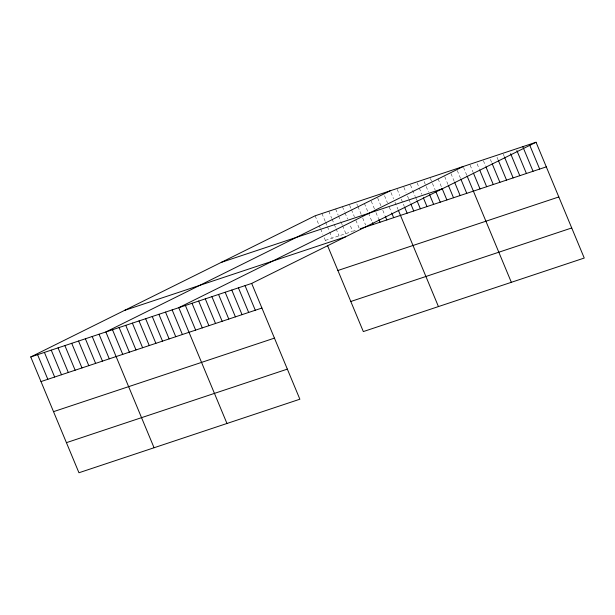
<?xml version="1.0" encoding="UTF-8"?>
<svg xmlns="http://www.w3.org/2000/svg" width="615" height="615" viewBox="0 0 615 615"><rect width="100%" height="100%" fill="white"/><g stroke="black" fill="none" stroke-linecap="round" stroke-linejoin="round"><path stroke-width="0.46" stroke-dasharray="3.08 2.31" d="M325.373 240.404L351.834 231.594M355.247 230.464L352.687 231.309L349.758 224.283M503.278 154.165L504.377 156.802M497.012 157.248L498.112 159.885M490.386 159.454L491.854 162.967M483.398 160.776L485.589 166.058M477.132 163.867L479.331 169.14M470.137 165.189L473.066 172.223M463.51 167.395L466.808 175.313M457.252 170.486L460.543 178.396M450.987 173.568L454.277 181.479M444.73 176.651L448.02 184.569M438.095 178.857L441.755 187.652M430.369 178.427L435.128 189.858M424.112 181.517L428.501 192.065M417.116 182.84L418.946 187.237M419.315 188.113L421.875 194.271M410.489 185.046L412.319 189.443M412.688 190.319L415.248 196.477M415.609 197.354L416.709 199.99M403.863 187.252L406.054 192.526M407.522 196.047L408.621 198.683M408.983 199.56L410.451 203.081M397.236 189.458L399.796 195.616M401.257 199.129L404.186 206.163M390.971 192.541L393.531 198.699M394.999 202.212L397.928 209.246M384.506 195.693L387.435 202.727M389.264 207.124L391.463 212.398M377.679 197.969L380.977 205.879M382.807 210.276L384.998 215.55M371.222 201.12L374.512 209.031M375.973 212.552L378.54 218.702M364.388 203.396L368.047 212.183M368.416 213.067L372.075 221.854M356.831 203.911L357.561 205.671M357.93 206.548L361.22 214.458M362.681 217.979L365.61 225.005M349.635 205.302L351.096 208.823M351.465 209.7L354.394 216.734M355.854 220.247L359.152 228.157M342.44 206.694L344.638 211.975M345 212.852L347.56 219.002M335.613 208.969L338.173 215.127M338.542 216.003L340.733 221.277M341.102 222.153L342.201 224.798M342.563 225.674L345.861 233.585M328.779 211.245L331.708 218.279M332.077 219.155L333.907 223.553M334.268 224.429L335.736 227.95M336.098 228.826L339.026 235.86M321.953 213.513L325.25 221.431M325.612 222.307L327.08 225.82M327.441 226.704L329.271 231.102M329.64 231.978L332.2 238.128M315.126 215.788L318.785 224.583M319.154 225.459L320.246 228.096M320.615 228.972L322.814 234.254M324.274 237.767L326.065 242.079"/><path stroke-width="0.92" d="M30.75 356.954L251.673 283.423L299.874 399.212L78.951 472.751L30.75 356.954L315.126 215.788L536.049 142.25L584.25 258.046L363.327 331.577L327.457 245.416M390.241 190.788L105.865 331.954L154.065 447.743M463.149 166.519L178.773 307.685L226.966 423.481M251.673 283.423L536.049 142.25M221.285 262.374L442.208 188.836M360.367 228.757L546.297 166.865M124.591 310.375L345.522 236.837M337.896 270.492L558.82 196.954M40.997 381.569L261.921 308.038M350.804 301.488L571.727 227.957M53.52 411.658L274.444 338.127M66.428 442.662L287.351 369.123M529.423 144.456L539.67 169.071M522.796 146.662L533.044 171.278M516.9 150.629L526.417 173.484M510.635 153.712L519.783 175.69M504.738 157.678L513.156 177.896M498.481 160.761L506.529 180.103M492.215 163.851L499.903 182.309M485.958 166.934L493.276 184.515M479.692 170.017L486.649 186.722M473.435 173.107L480.023 188.928M467.169 176.19L511.342 282.308M460.912 179.273L466.762 193.341M454.646 182.363L460.135 195.547M448.389 185.446L453.509 197.753M442.124 188.528L446.882 199.96M435.858 191.619L440.255 202.166M429.601 194.701L433.629 204.372M423.335 197.784L426.995 206.579M417.078 200.874L420.368 208.785M410.812 203.957L413.741 210.991M404.555 207.04L407.115 213.197M398.289 210.13L438.441 306.578M391.824 213.282L393.662 217.672M385.367 216.434L386.827 219.947M378.901 219.586L380.001 222.223M372.436 222.738L373.174 224.49M245.047 285.629L255.294 310.244M238.42 287.835L248.668 312.451M231.793 290.042L242.041 314.657M225.167 292.248L235.414 316.863M218.54 294.447L228.78 319.062M211.906 296.653L222.153 321.268M205.279 298.859L215.527 323.475M198.653 301.066L208.9 325.681M192.026 303.272L202.274 327.887M185.399 305.478L195.647 330.094M172.138 309.891L182.386 334.506M165.512 312.097L175.759 336.713M158.885 314.303L169.133 338.919M152.259 316.51L162.506 341.125M145.632 318.716L155.879 343.331M139.005 320.922L149.253 345.538M132.379 323.129L142.619 347.744M125.744 325.335L135.992 349.95M119.118 327.541L129.365 352.157M112.491 329.748L122.739 354.363M99.038 334.229L109.285 358.845M92.204 336.497L102.451 361.113M85.377 338.773L95.625 363.388M78.551 341.048L88.798 365.664M71.724 343.316L81.972 367.931M64.89 345.592L75.138 370.207M58.064 347.867L68.311 372.482M51.237 350.135L61.485 374.75M44.411 352.41L54.65 377.026M37.577 354.686L47.824 379.301"/></g></svg>
